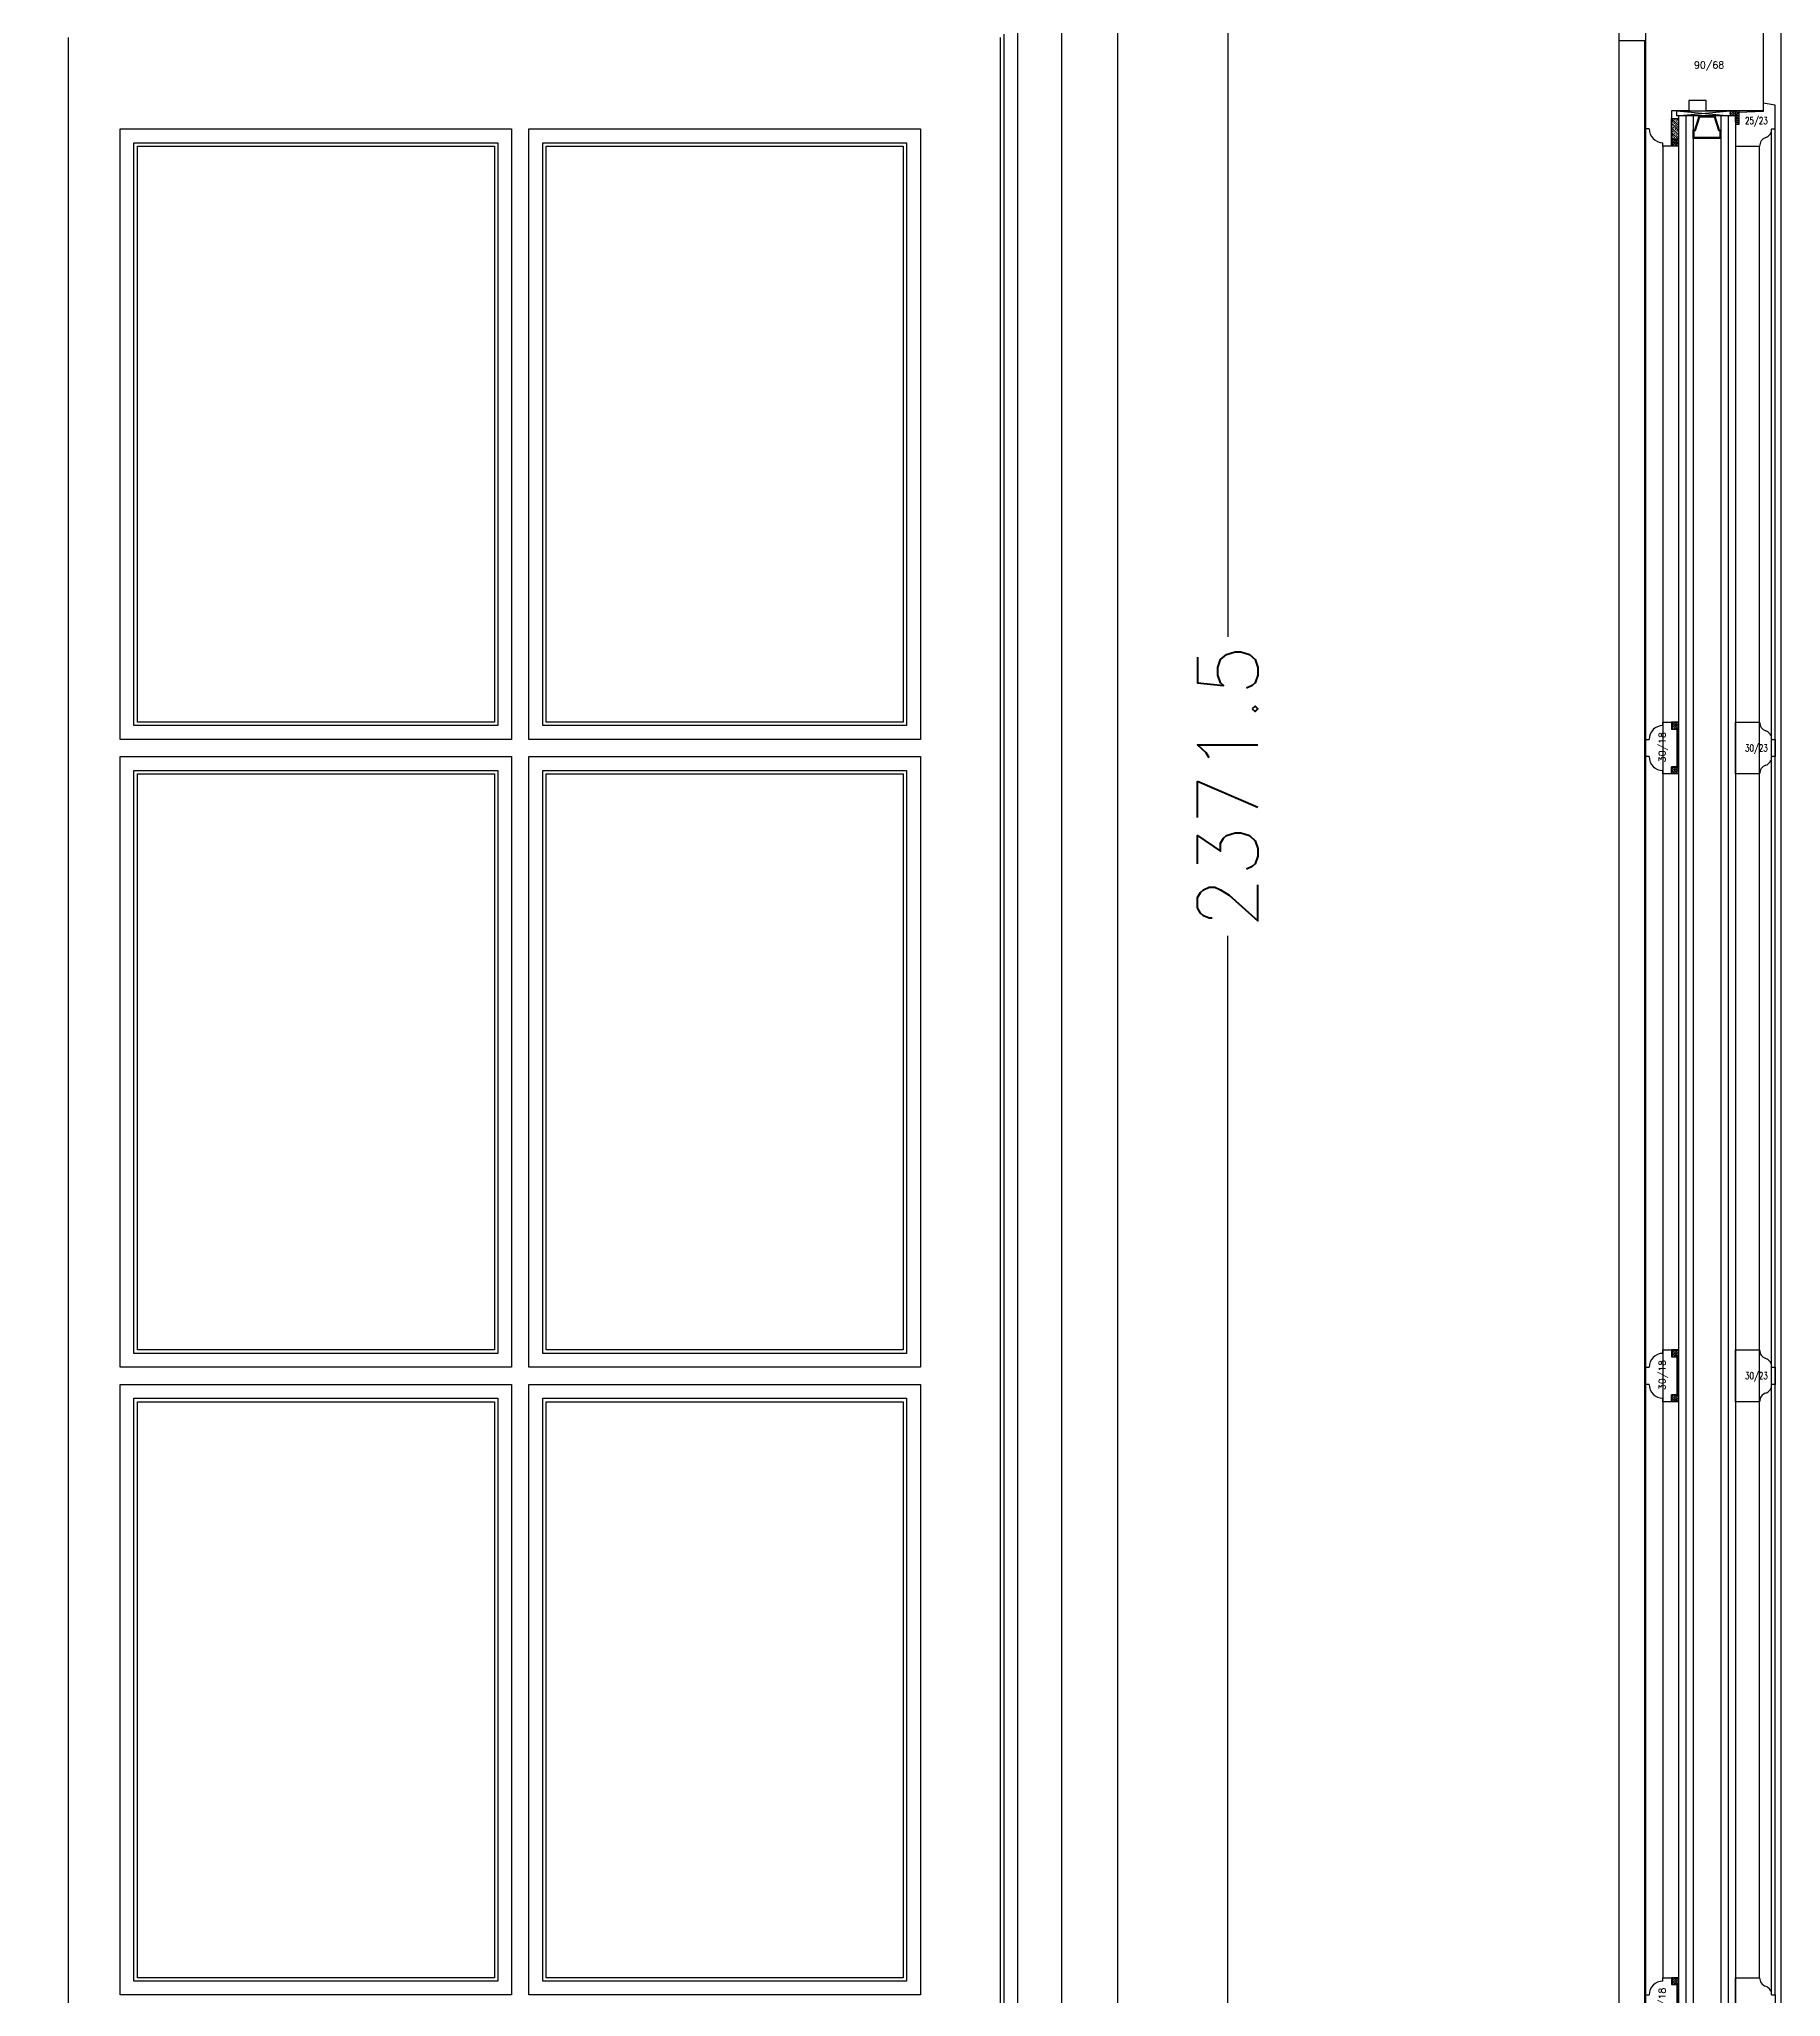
# Model space of a CAD drawing. Header units: millimetres. Extents: x -1007 to 7712, y -6262 to -71.
# Drawn here: x -187 to 823, y -2373 to -1238 of the extents above; entities that cross this region are included whole.
import ezdxf
from ezdxf.enums import TextEntityAlignment as Align

# ---------------------------------------------------------------- set-up
doc = ezdxf.new("R2010")
doc.units = ezdxf.units.MM
doc.layers.get('0').update_dxf_attribs({"color": 250})
doc.layers.add('dim', color=7, linetype='Continuous')
doc.layers.add('wall', color=5, linetype='Continuous')
doc.styles.add('romans', font='romans.shx')
doc.dimstyles.new('ECH1-1 objet', dxfattribs={"dimtxt": 35, "dimasz": 35, "dimexe": 0.18, "dimexo": 0, "dimgap": 0.09, "dimtad": 0, "dimdec": 8, "dimdsep": 46, "dimtxsty": 'romans', "dimblk1": 'CLOSEDBLANK', "dimblk2": 'CLOSEDBLANK', "dimsah": 1, "dimcen": 1, "dimclrd": 9, "dimclre": 9, "dimclrt": 6, "dimadec": 0, "dimazin": 0, "dimtfac": 1, "dimtdec": 8, "dimtofl": 0, "dimtmove": 0, "dimatfit": 3, "dimldrblk": 'CLOSEDBLANK', "dimfxl": 0, "dimtolj": 1, "dimtzin": 0, "dimarcsym": 0})

# ---------------------------------------------------------------- blocks, each defined once
blk = doc.blocks.new('_ClosedBlank')
at = {"color": 0, "linetype": 'ByBlock', "lineweight": -2}
for p, q in [((-1, 0.167), (0, 0)), ((-1, 0.167), (-1, -0.167)), ((0, 0), (-1, -0.167))]:
    blk.add_line(p, q, dxfattribs=at)
blk = doc.blocks.new('*D75')
at = {"layer": 'Defpoints', "color": 0, "transparency": 16777216}
for p in [(-203.6, -485.1), (502.6, -485.1), (438.9, -2856.6)]:
    blk.add_point(p, dxfattribs=at)
at = {"layer": 'dim', "color": 9, "lineweight": -2, "transparency": 16777216}
for p, q in [((-203.6, -485.1), (502.8, -485.1)), ((502.6, -520.1), (502.6, -1584.1)), ((502.6, -2821.6), (502.6, -1757.6)), ((438.9, -2856.6), (502.8, -2856.6))]:
    blk.add_line(p, q, dxfattribs=at)
at = {"layer": 'dim', "color": 9, "lineweight": -2, "transparency": 16777216, "xscale": 35, "yscale": 35, "zscale": 35}
for p, rotation in [((502.6, -485.1), 90), ((502.6, -2856.6), 270)]:
    blk.add_blockref('_ClosedBlank', p, dxfattribs=dict(at, rotation=rotation))
at = {"layer": 'dim', "color": 6, "transparency": 16777216, "insert": (502.6, -1670.9), "char_height": 35, "attachment_point": 5, "rotation": 90, "style": 'romans'}
blk.add_mtext('\\A1;2371.5', dxfattribs=at)
blk = doc.blocks.new('6')
for p, q in [((8615, 3256.6), (8615, 5007.6)), ((8557, 3345.6), (8557, 4908.6)), ((8006.5, 3345.6), (8006.5, 4898.6)), ((8547, 3345.6), (8547, 4898.6)), ((8549, 3345.6), (8549, 4900.6)), ((8036.5, 4491.6), (8036.5, 4845.6)), ((8036.5, 4845.6), (8263.5, 4845.6)), ((8044.5, 4499.6), (8044.5, 4837.6)), ((8044.5, 4837.6), (8255.5, 4837.6)), ((8046.5, 4501.6), (8046.5, 4835.6)), ((8046.5, 4835.6), (8253.5, 4835.6)), ((8253.5, 4835.6), (8253.5, 4501.6)), ((8255.5, 4837.6), (8255.5, 4499.6)), ((8263.5, 4845.6), (8263.5, 4491.6)), ((8273.5, 4491.6), (8273.5, 4845.6)), ((8273.5, 4845.6), (8500.5, 4845.6)), ((8281.5, 4499.6), (8281.5, 4837.6)), ((8281.5, 4837.6), (8492.5, 4837.6)), ((8283.5, 4501.6), (8283.5, 4835.6)), ((8283.5, 4835.6), (8490.5, 4835.6)), ((8490.5, 4835.6), (8490.5, 4501.6)), ((8492.5, 4837.6), (8492.5, 4499.6)), ((8500.5, 4845.6), (8500.5, 4491.6)), ((8255.5, 4499.6), (8044.5, 4499.6)), ((8253.5, 4501.6), (8046.5, 4501.6)), ((8492.5, 4499.6), (8281.5, 4499.6)), ((8490.5, 4501.6), (8283.5, 4501.6)), ((8263.5, 4491.6), (8036.5, 4491.6)), ((8500.5, 4491.6), (8273.5, 4491.6)), ((8036.5, 4127.6), (8036.5, 4481.6)), ((8036.5, 4481.6), (8263.5, 4481.6)), ((8044.5, 4135.6), (8044.5, 4473.6)), ((8044.5, 4473.6), (8255.5, 4473.6)), ((8255.5, 4473.6), (8255.5, 4135.6)), ((8263.5, 4481.6), (8263.5, 4127.6)), ((8273.5, 4127.6), (8273.5, 4481.6)), ((8273.5, 4481.6), (8500.5, 4481.6)), ((8281.5, 4135.6), (8281.5, 4473.6)), ((8281.5, 4473.6), (8492.5, 4473.6)), ((8492.5, 4473.6), (8492.5, 4135.6)), ((8500.5, 4481.6), (8500.5, 4127.6)), ((8046.5, 4137.6), (8046.5, 4471.6)), ((8046.5, 4471.6), (8253.5, 4471.6)), ((8253.5, 4471.6), (8253.5, 4137.6)), ((8283.5, 4137.6), (8283.5, 4471.6)), ((8283.5, 4471.6), (8490.5, 4471.6)), ((8490.5, 4471.6), (8490.5, 4137.6)), ((8255.5, 4135.6), (8044.5, 4135.6)), ((8253.5, 4137.6), (8046.5, 4137.6)), ((8492.5, 4135.6), (8281.5, 4135.6)), ((8490.5, 4137.6), (8283.5, 4137.6)), ((8263.5, 4127.6), (8036.5, 4127.6)), ((8500.5, 4127.6), (8273.5, 4127.6)), ((8036.5, 3763.6), (8036.5, 4117.6)), ((8036.5, 4117.6), (8263.5, 4117.6)), ((8044.5, 3771.6), (8044.5, 4109.6)), ((8044.5, 4109.6), (8255.5, 4109.6)), ((8255.5, 4109.6), (8255.5, 3771.6)), ((8263.5, 4117.6), (8263.5, 3763.6)), ((8273.5, 3763.6), (8273.5, 4117.6)), ((8273.5, 4117.6), (8500.5, 4117.6)), ((8281.5, 3771.6), (8281.5, 4109.6)), ((8281.5, 4109.6), (8492.5, 4109.6)), ((8492.5, 4109.6), (8492.5, 3771.6)), ((8500.5, 4117.6), (8500.5, 3763.6)), ((8046.5, 3773.6), (8046.5, 4107.6)), ((8046.5, 4107.6), (8253.5, 4107.6)), ((8253.5, 4107.6), (8253.5, 3773.6)), ((8283.5, 3773.6), (8283.5, 4107.6)), ((8283.5, 4107.6), (8490.5, 4107.6)), ((8490.5, 4107.6), (8490.5, 3773.6)), ((8255.5, 3771.6), (8044.5, 3771.6)), ((8253.5, 3773.6), (8046.5, 3773.6)), ((8492.5, 3771.6), (8281.5, 3771.6)), ((8490.5, 3773.6), (8283.5, 3773.6)), ((8263.5, 3763.6), (8036.5, 3763.6)), ((8500.5, 3763.6), (8273.5, 3763.6))]:
    blk.add_line(p, q)
blk = doc.blocks.new('7')
for p, q in [((8989.1, 4925.1), (8989.1, 4856.1)), ((8999.4, 4925.6), (8999.4, 3319.6)), ((8905.4, 4908.6), (8905.4, 3390.1)), ((8921.1, 4845.6), (8921.1, 4905.1)), ((8921.1, 4896.6), (8905.4, 4896.6)), ((8920.6, 3392.9), (8920.6, 4896.6)), ((8956.1, 4862.1), (8946.1, 4862.1)), ((8946.1, 4862.1), (8946.1, 4856.1)), ((8956.1, 4856.1), (8956.1, 4862.1)), ((8996.1, 4859.4), (8989.1, 4860.6)), ((8989.1, 4860.6), (8989.1, 4855.6)), ((8996.1, 4845.6), (8996.1, 4859.4)), ((8946.1, 4856.1), (8936.1, 4856.1)), ((8936.1, 4856.1), (8936.1, 4835.6)), ((8936.1, 4851.6), (8940.1, 4851.6)), ((8936.1, 4839.6), (8936.1, 4851.6)), ((8939.1, 4853.1), (8970.1, 4856.1)), ((8939.1, 4856.1), (8970.1, 4853.1)), ((8939.1, 4853.1), (8939.1, 4856.1)), ((8939.1, 4856.1), (8970.1, 4856.1)), ((8970.1, 4853.1), (8939.1, 4853.1)), ((8940.1, 4853.1), (8940.1, 3392.1)), ((8973.1, 4853.1), (8940.1, 4853.1)), ((8940.1, 4851.6), (8940.1, 4839.6)), ((8944.4, 4853.1), (8944.4, 3392.1)), ((8948.6, 4853.1), (8948.6, 3392.1)), ((8949.6, 4845.1), (8952.1, 4853.1)), ((8950, 4844.6), (8952.4, 4852.6)), ((8952.1, 4853.1), (8961.2, 4853.1)), ((8952.4, 4852.6), (8960.8, 4852.6)), ((8989.1, 4856.1), (8956.1, 4856.1)), ((8960.8, 4852.6), (8963.3, 4844.6)), ((8961.2, 4853.1), (8963.6, 4845.1)), ((8964.6, 4853.1), (8964.6, 3392.1)), ((8968.9, 4853.1), (8968.9, 3392.1)), ((8970.1, 4856.1), (8970.1, 4853.1)), ((8971.1, 4856.1), (8973.1, 4856.1)), ((8973.1, 4853.1), (8971.1, 4853.1)), ((8973.1, 4856.1), (8973.1, 4853.1)), ((8973.1, 4849.6), (8973.1, 4855.6)), ((8973.1, 4853.1), (8973.1, 3392.1)), ((8975.1, 4848.1), (8973.1, 4848.1)), ((8973.1, 4848.1), (8973.1, 4835.6)), ((8975.1, 4855.6), (8975.1, 4849.6)), ((8989.1, 4855.6), (8975.1, 4855.1)), ((8975.1, 4855.1), (8975.1, 4848.1)), ((8923.1, 4845.6), (8921.1, 4845.6)), ((8921.1, 3763.6), (8921.1, 4845.6)), ((8931.1, 4835.6), (8931.1, 4837.6)), ((8936.1, 4835.6), (8931.1, 4835.6)), ((8931.1, 4835.6), (8931.1, 3773.6)), ((8940.1, 4839.6), (8936.1, 4839.6)), ((8936.1, 4839.6), (8940.1, 4839.6)), ((8936.1, 4835.6), (8936.1, 4839.6)), ((8940.1, 4835.6), (8936.1, 4835.6)), ((8940.1, 4839.6), (8940.1, 4835.6)), ((8948.6, 4840.1), (8948.6, 4845.1)), ((8948.6, 4845.1), (8949.6, 4845.1)), ((8964.6, 4840.1), (8948.6, 4840.1)), ((8949.1, 4840.6), (8949.1, 4844.6)), ((8949.1, 4844.6), (8950, 4844.6)), ((8964.1, 4840.6), (8949.1, 4840.6)), ((8963.3, 4844.6), (8964.1, 4844.6)), ((8963.6, 4845.1), (8964.6, 4845.1)), ((8964.1, 4844.6), (8964.1, 4840.6)), ((8964.6, 4845.1), (8964.6, 4840.1)), ((8973.1, 4835.6), (8987.1, 4835.6)), ((8987.1, 3773.6), (8987.1, 4835.6)), ((8994.1, 4845.6), (8996.1, 4845.6)), ((8994.1, 3763.6), (8994.1, 4845.4)), ((8996.1, 3763.6), (8996.1, 4845.6)), ((8931.1, 4499.6), (8931.1, 4501.6)), ((8931.1, 4501.6), (8936.1, 4501.6)), ((8936.1, 4501.6), (8936.1, 4497.6)), ((8940.1, 4501.6), (8936.1, 4501.6)), ((8936.1, 4501.6), (8936.1, 4497.6)), ((8936.1, 4497.6), (8939.1, 4497.6)), ((8936.1, 4497.6), (8940.1, 4497.6)), ((8939.1, 4497.6), (8939.1, 4475.6)), ((8939.7, 4497.6), (8939.1, 4497.6)), ((8939.1, 4497.6), (8939.1, 4475.6)), ((8939.7, 4475.6), (8939.7, 4497.6)), ((8940.1, 4497.6), (8940.1, 4501.6)), ((8973.1, 4471.6), (8973.1, 4501.6)), ((8973.1, 4501.6), (8987.1, 4501.6)), ((8921.1, 4481.6), (8921.1, 4491.6)), ((8921.1, 4491.6), (8923.1, 4491.6)), ((8994.1, 4491.6), (8996.1, 4491.6)), ((8996.1, 4491.6), (8996.1, 4481.6)), ((8923.1, 4481.6), (8921.1, 4481.6)), ((8931.1, 4471.6), (8931.1, 4473.6)), ((8939.1, 4475.6), (8936.1, 4475.6)), ((8936.1, 4475.6), (8936.1, 4471.6)), ((8936.1, 4475.6), (8940.1, 4475.6)), ((8936.1, 4471.6), (8936.1, 4475.6)), ((8939.1, 4475.6), (8939.7, 4475.6)), ((8940.1, 4475.6), (8940.1, 4471.6)), ((8996.1, 4481.6), (8994.1, 4481.6)), ((8936.1, 4471.6), (8931.1, 4471.6)), ((8940.1, 4471.6), (8936.1, 4471.6)), ((8987.1, 4471.6), (8973.1, 4471.6)), ((8931.1, 4135.6), (8931.1, 4137.6)), ((8931.1, 4137.6), (8936.1, 4137.6)), ((8936.1, 4137.6), (8936.1, 4133.6)), ((8940.1, 4137.6), (8936.1, 4137.6)), ((8936.1, 4137.6), (8936.1, 4133.6)), ((8936.1, 4133.6), (8939.1, 4133.6)), ((8936.1, 4133.6), (8940.1, 4133.6)), ((8939.1, 4133.6), (8939.1, 4111.6)), ((8939.7, 4133.6), (8939.1, 4133.6)), ((8939.1, 4133.6), (8939.1, 4111.6)), ((8939.7, 4111.6), (8939.7, 4133.6)), ((8940.1, 4133.6), (8940.1, 4137.6)), ((8973.1, 4107.6), (8973.1, 4137.6)), ((8973.1, 4137.6), (8987.1, 4137.6)), ((8921.1, 4117.6), (8921.1, 4127.6)), ((8921.1, 4127.6), (8923.1, 4127.6)), ((8994.1, 4127.6), (8996.1, 4127.6)), ((8996.1, 4127.6), (8996.1, 4117.6)), ((8923.1, 4117.6), (8921.1, 4117.6)), ((8931.1, 4107.6), (8931.1, 4109.6)), ((8939.1, 4111.6), (8936.1, 4111.6)), ((8936.1, 4111.6), (8936.1, 4107.6)), ((8936.1, 4111.6), (8940.1, 4111.6)), ((8936.1, 4107.6), (8936.1, 4111.6)), ((8939.1, 4111.6), (8939.7, 4111.6)), ((8940.1, 4111.6), (8940.1, 4107.6)), ((8996.1, 4117.6), (8994.1, 4117.6)), ((8936.1, 4107.6), (8931.1, 4107.6)), ((8940.1, 4107.6), (8936.1, 4107.6)), ((8987.1, 4107.6), (8973.1, 4107.6)), ((8931.1, 3771.6), (8931.1, 3773.6)), ((8931.1, 3773.6), (8936.1, 3773.6)), ((8936.1, 3773.6), (8936.1, 3769.6)), ((8940.1, 3773.6), (8936.1, 3773.6)), ((8936.1, 3773.6), (8936.1, 3769.6)), ((8936.1, 3769.6), (8939.1, 3769.6)), ((8936.1, 3769.6), (8940.1, 3769.6)), ((8939.1, 3769.6), (8939.1, 3747.6)), ((8939.7, 3769.6), (8939.1, 3769.6)), ((8939.1, 3769.6), (8939.1, 3747.6)), ((8939.7, 3747.6), (8939.7, 3769.6)), ((8940.1, 3769.6), (8940.1, 3773.6)), ((8973.1, 3743.6), (8973.1, 3773.6)), ((8973.1, 3773.6), (8987.1, 3773.6)), ((8921.1, 3753.6), (8921.1, 3763.6)), ((8921.1, 3763.6), (8923.1, 3763.6)), ((8994.1, 3763.6), (8996.1, 3763.6)), ((8996.1, 3763.6), (8996.1, 3753.6))]:
    blk.add_line(p, q)
at = {"linetype": 'Continuous'}
for p, q in [((8936.1, 4851.6), (8940.1, 4847.6)), ((8936.1, 4848.9), (8940.1, 4844.9)), ((8936.1, 4847.5), (8936.5, 4847.1)), ((8936.2, 4850.2), (8936.9, 4849.5)), ((8937.2, 4849.2), (8937.9, 4848.5)), ((8937.5, 4851.5), (8938.2, 4850.8)), ((8938.2, 4848.2), (8938.9, 4847.5)), ((8938.5, 4850.5), (8939.2, 4849.8)), ((8938.8, 4851.6), (8940.1, 4850.3)), ((8939.2, 4847.1), (8939.9, 4846.5)), ((8939.6, 4849.5), (8940.1, 4848.9)), ((8940.1, 4851.6), (8940.1, 4851.6)), ((8970.1, 4855.2), (8970.7, 4854.7)), ((8970.1, 4855.2), (8970.1, 4855.2)), ((8970.9, 4856), (8970.3, 4855.4)), ((8970.9, 4854.5), (8970.3, 4853.9)), ((8970.9, 4856), (8971.4, 4855.4)), ((8970.9, 4854.5), (8971.4, 4853.9)), ((8971.6, 4855.2), (8971.1, 4854.7)), ((8971.6, 4853.7), (8971.1, 4853.2)), ((8971.6, 4855.2), (8972.2, 4854.7)), ((8971.6, 4853.7), (8972.2, 4853.2)), ((8972.4, 4856), (8971.8, 4855.4)), ((8972.4, 4854.5), (8971.8, 4853.9)), ((8972.4, 4856), (8972.9, 4855.4)), ((8972.4, 4854.5), (8972.9, 4853.9)), ((8973.1, 4855.2), (8972.6, 4854.7)), ((8973.1, 4853.7), (8972.6, 4853.2)), ((8973.1, 4855.2), (8973.1, 4855.2)), ((8973.1, 4854.8), (8973.6, 4854.3)), ((8973.1, 4853.7), (8973.1, 4853.7)), ((8973.1, 4853.3), (8973.6, 4852.8)), ((8973.1, 4851.8), (8973.6, 4851.3)), ((8973.1, 4850.3), (8973.6, 4849.8)), ((8973.8, 4855.5), (8973.3, 4855)), ((8973.8, 4854.1), (8973.3, 4853.5)), ((8973.8, 4852.6), (8973.3, 4852)), ((8973.8, 4851.1), (8973.3, 4850.6)), ((8973.5, 4855.9), (8973.6, 4855.7)), ((8973.8, 4849.6), (8973.5, 4849.3)), ((8973.8, 4855.5), (8974.4, 4855)), ((8973.8, 4854.1), (8974.4, 4853.5)), ((8973.8, 4852.6), (8974.4, 4852)), ((8973.8, 4851.1), (8974.4, 4850.6)), ((8973.8, 4849.6), (8974.3, 4849.1)), ((8974.4, 4856.1), (8974, 4855.7)), ((8974.6, 4854.8), (8974, 4854.3)), ((8974.6, 4853.3), (8974, 4852.8)), ((8974.6, 4851.8), (8974, 4851.3)), ((8974.6, 4850.4), (8974, 4849.8)), ((8974.6, 4854.8), (8975.1, 4854.3)), ((8974.6, 4853.3), (8975.1, 4852.8)), ((8974.6, 4851.8), (8975.1, 4851.3)), ((8974.6, 4850.4), (8975.1, 4849.8)), ((8975.1, 4855.4), (8974.8, 4855)), ((8975.1, 4853.9), (8974.8, 4853.5)), ((8975.1, 4852.4), (8974.8, 4852)), ((8975.1, 4850.9), (8974.8, 4850.6)), ((8936.1, 4846.2), (8940.1, 4842.2)), ((8936.1, 4844.8), (8936.2, 4844.8)), ((8936.1, 4843.5), (8940, 4839.6)), ((8936.1, 4840.8), (8937.3, 4839.6)), ((8936.1, 4839.2), (8936.2, 4839.1)), ((8936.4, 4838.9), (8936.1, 4838.7)), ((8936.1, 4837.7), (8936.2, 4837.6)), ((8936.4, 4837.4), (8936.1, 4837.2)), ((8936.1, 4836.2), (8936.2, 4836.2)), ((8936.4, 4836), (8936.1, 4835.7)), ((8936.2, 4842.1), (8936.9, 4841.4)), ((8936.4, 4838.9), (8936.9, 4838.4)), ((8936.4, 4837.4), (8936.9, 4836.9)), ((8936.4, 4836), (8936.7, 4835.6)), ((8936.5, 4844.4), (8937.2, 4843.8)), ((8937.1, 4839.6), (8936.6, 4839.1)), ((8937.1, 4838.2), (8936.6, 4837.6)), ((8937.1, 4836.7), (8936.6, 4836.2)), ((8936.9, 4846.8), (8937.5, 4846.1)), ((8937.1, 4838.2), (8937.7, 4837.6)), ((8937.1, 4836.7), (8937.7, 4836.2)), ((8937.2, 4841.1), (8937.9, 4840.4)), ((8937.2, 4839.6), (8937.7, 4839.1)), ((8937.9, 4838.9), (8937.3, 4838.4)), ((8937.9, 4837.4), (8937.3, 4836.9)), ((8937.5, 4843.4), (8938.2, 4842.8)), ((8937.9, 4836), (8937.5, 4835.6)), ((8937.9, 4845.8), (8938.5, 4845.1)), ((8937.9, 4838.9), (8938.4, 4838.4)), ((8937.9, 4837.4), (8938.4, 4836.9)), ((8937.9, 4836), (8938.2, 4835.6)), ((8938.6, 4839.6), (8938.1, 4839.1)), ((8938.6, 4838.2), (8938.1, 4837.6)), ((8938.6, 4836.7), (8938.1, 4836.2)), ((8938.2, 4840.1), (8938.7, 4839.6)), ((8938.5, 4842.4), (8939.2, 4841.8)), ((8938.6, 4838.2), (8939.2, 4837.6)), ((8938.6, 4836.7), (8939.2, 4836.2)), ((8938.7, 4839.6), (8939.2, 4839.1)), ((8939.4, 4838.9), (8938.8, 4838.4)), ((8939.4, 4837.4), (8938.8, 4836.9)), ((8938.9, 4844.8), (8939.6, 4844.1)), ((8939.4, 4836), (8939, 4835.6)), ((8939.4, 4838.9), (8939.9, 4838.4)), ((8939.4, 4837.4), (8939.9, 4836.9)), ((8939.4, 4836), (8939.7, 4835.6)), ((8939.6, 4841.4), (8940.1, 4840.8)), ((8940.1, 4839.6), (8939.6, 4839.1)), ((8940.1, 4838.2), (8939.6, 4837.6)), ((8940.1, 4836.7), (8939.6, 4836.2)), ((8939.9, 4843.8), (8940.1, 4843.5)), ((8940.1, 4838.2), (8940.1, 4838.1)), ((8940.1, 4836.7), (8940.1, 4836.7)), ((8936.4, 4501.4), (8936.1, 4501.1)), ((8936.1, 4500.2), (8936.2, 4500.1)), ((8936.4, 4499.9), (8936.1, 4499.7)), ((8936.1, 4498.7), (8936.2, 4498.6)), ((8936.4, 4498.4), (8936.1, 4498.2)), ((8936.2, 4501.6), (8936.2, 4501.6)), ((8936.4, 4501.4), (8936.9, 4500.9)), ((8936.4, 4499.9), (8936.9, 4499.4)), ((8936.4, 4498.4), (8936.9, 4497.9)), ((8936.6, 4501.6), (8936.6, 4501.6)), ((8937.1, 4500.7), (8936.6, 4500.1)), ((8937.1, 4499.2), (8936.6, 4498.6)), ((8937.1, 4500.7), (8937.7, 4500.1)), ((8937.1, 4499.2), (8937.7, 4498.6)), ((8937.1, 4497.7), (8937.2, 4497.6)), ((8937.1, 4497.7), (8937.1, 4497.6)), ((8937.9, 4501.4), (8937.3, 4500.9)), ((8937.9, 4499.9), (8937.3, 4499.4)), ((8937.9, 4498.4), (8937.3, 4497.9)), ((8937.7, 4501.6), (8937.7, 4501.6)), ((8937.9, 4501.4), (8938.4, 4500.9)), ((8937.9, 4499.9), (8938.4, 4499.4)), ((8937.9, 4498.4), (8938.4, 4497.9)), ((8938.1, 4501.6), (8938.1, 4501.6)), ((8938.6, 4500.7), (8938.1, 4500.1)), ((8938.6, 4499.2), (8938.1, 4498.6)), ((8938.6, 4497.7), (8938.5, 4497.6)), ((8938.6, 4500.7), (8939.2, 4500.1)), ((8938.6, 4499.2), (8939.2, 4498.6)), ((8938.6, 4497.7), (8938.7, 4497.6)), ((8939.4, 4501.4), (8938.8, 4500.9)), ((8939.4, 4499.9), (8938.8, 4499.4)), ((8939.4, 4498.4), (8938.8, 4497.9)), ((8939.1, 4501.6), (8939.2, 4501.6)), ((8939.4, 4501.4), (8939.9, 4500.9)), ((8939.4, 4499.9), (8939.9, 4499.4)), ((8939.4, 4498.4), (8939.9, 4497.9)), ((8939.6, 4501.6), (8939.6, 4501.6)), ((8940.1, 4500.7), (8939.6, 4500.1)), ((8940.1, 4499.2), (8939.6, 4498.6)), ((8940.1, 4497.7), (8940, 4497.6)), ((8940.1, 4500.7), (8940.1, 4500.6)), ((8940.1, 4499.2), (8940.1, 4499.1)), ((8940.1, 4497.7), (8940.1, 4497.7)), ((8936.4, 4474.8), (8936.1, 4475.1)), ((8936.1, 4474.6), (8936.2, 4474.6)), ((8936.4, 4473.3), (8936.1, 4473.6)), ((8936.1, 4473.1), (8936.2, 4473.1)), ((8936.4, 4474.8), (8936.9, 4475.3)), ((8936.4, 4473.3), (8936.9, 4473.9)), ((8936.4, 4471.8), (8936.9, 4472.4)), ((8937.1, 4474.1), (8936.6, 4474.6)), ((8937.1, 4472.6), (8936.6, 4473.1)), ((8937.1, 4475.5), (8937.2, 4475.6)), ((8937.1, 4475.5), (8937.1, 4475.6)), ((8937.1, 4474.1), (8937.7, 4474.6)), ((8937.1, 4472.6), (8937.7, 4473.1)), ((8937.9, 4474.8), (8937.3, 4475.3)), ((8937.9, 4473.3), (8937.3, 4473.9)), ((8937.9, 4471.8), (8937.3, 4472.4)), ((8937.9, 4474.8), (8938.4, 4475.3)), ((8937.9, 4473.3), (8938.4, 4473.9)), ((8937.9, 4471.8), (8938.4, 4472.4)), ((8938.6, 4474.1), (8938.1, 4474.6)), ((8938.6, 4472.6), (8938.1, 4473.1)), ((8938.6, 4475.5), (8938.5, 4475.6)), ((8938.6, 4475.5), (8938.7, 4475.6)), ((8938.6, 4474.1), (8939.2, 4474.6)), ((8938.6, 4472.6), (8939.2, 4473.1)), ((8939.4, 4474.8), (8938.8, 4475.3)), ((8939.4, 4473.3), (8938.8, 4473.9)), ((8939.4, 4471.8), (8938.8, 4472.4)), ((8939.4, 4474.8), (8939.9, 4475.3)), ((8939.4, 4473.3), (8939.9, 4473.9)), ((8939.4, 4471.8), (8939.9, 4472.4)), ((8940.1, 4474.1), (8939.6, 4474.6)), ((8940.1, 4472.6), (8939.6, 4473.1)), ((8940.1, 4475.5), (8940, 4475.6)), ((8940.1, 4475.5), (8940.1, 4475.6)), ((8940.1, 4474.1), (8940.1, 4474.1)), ((8940.1, 4472.6), (8940.1, 4472.6)), ((8936.4, 4471.8), (8936.1, 4472.1)), ((8936.2, 4471.6), (8936.2, 4471.6)), ((8936.6, 4471.6), (8936.6, 4471.6)), ((8937.7, 4471.6), (8937.7, 4471.6)), ((8938.1, 4471.6), (8938.1, 4471.6)), ((8939.1, 4471.6), (8939.2, 4471.6)), ((8939.6, 4471.6), (8939.6, 4471.6)), ((8936.4, 4137.4), (8936.1, 4137.1)), ((8936.1, 4136.2), (8936.2, 4136.1)), ((8936.4, 4135.9), (8936.1, 4135.7)), ((8936.1, 4134.7), (8936.2, 4134.6)), ((8936.4, 4134.4), (8936.1, 4134.2)), ((8936.2, 4137.6), (8936.2, 4137.6)), ((8936.4, 4137.4), (8936.9, 4136.9)), ((8936.4, 4135.9), (8936.9, 4135.4)), ((8936.4, 4134.4), (8936.9, 4133.9)), ((8936.6, 4137.6), (8936.6, 4137.6)), ((8937.1, 4136.7), (8936.6, 4136.1)), ((8937.1, 4135.2), (8936.6, 4134.6)), ((8937.1, 4136.7), (8937.7, 4136.1)), ((8937.1, 4135.2), (8937.7, 4134.6)), ((8937.1, 4133.7), (8937.2, 4133.6)), ((8937.1, 4133.7), (8937.1, 4133.6)), ((8937.9, 4137.4), (8937.3, 4136.9)), ((8937.9, 4135.9), (8937.3, 4135.4)), ((8937.9, 4134.4), (8937.3, 4133.9)), ((8937.7, 4137.6), (8937.7, 4137.6)), ((8937.9, 4137.4), (8938.4, 4136.9)), ((8937.9, 4135.9), (8938.4, 4135.4)), ((8937.9, 4134.4), (8938.4, 4133.9)), ((8938.1, 4137.6), (8938.1, 4137.6)), ((8938.6, 4136.7), (8938.1, 4136.1)), ((8938.6, 4135.2), (8938.1, 4134.6)), ((8938.6, 4133.7), (8938.5, 4133.6)), ((8938.6, 4136.7), (8939.2, 4136.1)), ((8938.6, 4135.2), (8939.2, 4134.6)), ((8938.6, 4133.7), (8938.7, 4133.6)), ((8939.4, 4137.4), (8938.8, 4136.9)), ((8939.4, 4135.9), (8938.8, 4135.4)), ((8939.4, 4134.4), (8938.8, 4133.9)), ((8939.1, 4137.6), (8939.2, 4137.6)), ((8939.4, 4137.4), (8939.9, 4136.9)), ((8939.4, 4135.9), (8939.9, 4135.4)), ((8939.4, 4134.4), (8939.9, 4133.9)), ((8939.6, 4137.6), (8939.6, 4137.6)), ((8940.1, 4136.7), (8939.6, 4136.1)), ((8940.1, 4135.2), (8939.6, 4134.6)), ((8940.1, 4133.7), (8940, 4133.6)), ((8940.1, 4136.7), (8940.1, 4136.6)), ((8940.1, 4135.2), (8940.1, 4135.1)), ((8940.1, 4133.7), (8940.1, 4133.7)), ((8936.4, 4110.8), (8936.1, 4111.1)), ((8936.1, 4110.6), (8936.2, 4110.6)), ((8936.4, 4109.3), (8936.1, 4109.6)), ((8936.4, 4110.8), (8936.9, 4111.3)), ((8936.4, 4109.3), (8936.9, 4109.9)), ((8937.1, 4110.1), (8936.6, 4110.6)), ((8937.1, 4111.5), (8937.2, 4111.6)), ((8937.1, 4111.5), (8937.1, 4111.6)), ((8937.1, 4110.1), (8937.7, 4110.6)), ((8937.9, 4110.8), (8937.3, 4111.3)), ((8937.9, 4109.3), (8937.3, 4109.9)), ((8937.9, 4110.8), (8938.4, 4111.3)), ((8937.9, 4109.3), (8938.4, 4109.9)), ((8938.6, 4110.1), (8938.1, 4110.6)), ((8938.6, 4111.5), (8938.5, 4111.6)), ((8938.6, 4111.5), (8938.7, 4111.6)), ((8938.6, 4110.1), (8939.2, 4110.6)), ((8939.4, 4110.8), (8938.8, 4111.3)), ((8939.4, 4109.3), (8938.8, 4109.9)), ((8939.4, 4110.8), (8939.9, 4111.3)), ((8939.4, 4109.3), (8939.9, 4109.9)), ((8940.1, 4110.1), (8939.6, 4110.6)), ((8940.1, 4111.5), (8940, 4111.6)), ((8940.1, 4111.5), (8940.1, 4111.6)), ((8940.1, 4110.1), (8940.1, 4110.1)), ((8936.1, 4109.1), (8936.2, 4109.1)), ((8936.4, 4107.8), (8936.1, 4108.1)), ((8936.2, 4107.6), (8936.2, 4107.6)), ((8936.4, 4107.8), (8936.9, 4108.4)), ((8937.1, 4108.6), (8936.6, 4109.1)), ((8936.6, 4107.6), (8936.6, 4107.6)), ((8937.1, 4108.6), (8937.7, 4109.1)), ((8937.9, 4107.8), (8937.3, 4108.4)), ((8937.7, 4107.6), (8937.7, 4107.6)), ((8937.9, 4107.8), (8938.4, 4108.4)), ((8938.6, 4108.6), (8938.1, 4109.1)), ((8938.1, 4107.6), (8938.1, 4107.6)), ((8938.6, 4108.6), (8939.2, 4109.1)), ((8939.4, 4107.8), (8938.8, 4108.4)), ((8939.1, 4107.6), (8939.2, 4107.6)), ((8939.4, 4107.8), (8939.9, 4108.4)), ((8940.1, 4108.6), (8939.6, 4109.1)), ((8939.6, 4107.6), (8939.6, 4107.6)), ((8940.1, 4108.6), (8940.1, 4108.6)), ((8936.4, 3773.4), (8936.1, 3773.1)), ((8936.1, 3772.2), (8936.2, 3772.1)), ((8936.4, 3771.9), (8936.1, 3771.7)), ((8936.1, 3770.7), (8936.2, 3770.6)), ((8936.4, 3770.4), (8936.1, 3770.2)), ((8936.2, 3773.6), (8936.2, 3773.6)), ((8936.4, 3773.4), (8936.9, 3772.9)), ((8936.4, 3771.9), (8936.9, 3771.4)), ((8936.4, 3770.4), (8936.9, 3769.9)), ((8936.6, 3773.6), (8936.6, 3773.6)), ((8937.1, 3772.7), (8936.6, 3772.1)), ((8937.1, 3771.2), (8936.6, 3770.6)), ((8937.1, 3772.7), (8937.7, 3772.1)), ((8937.1, 3771.2), (8937.7, 3770.6)), ((8937.1, 3769.7), (8937.2, 3769.6)), ((8937.1, 3769.7), (8937.1, 3769.6)), ((8937.9, 3773.4), (8937.3, 3772.9)), ((8937.9, 3771.9), (8937.3, 3771.4)), ((8937.9, 3770.4), (8937.3, 3769.9)), ((8937.7, 3773.6), (8937.7, 3773.6)), ((8937.9, 3773.4), (8938.4, 3772.9)), ((8937.9, 3771.9), (8938.4, 3771.4)), ((8937.9, 3770.4), (8938.4, 3769.9)), ((8938.1, 3773.6), (8938.1, 3773.6)), ((8938.6, 3772.7), (8938.1, 3772.1)), ((8938.6, 3771.2), (8938.1, 3770.6)), ((8938.6, 3769.7), (8938.5, 3769.6)), ((8938.6, 3772.7), (8939.2, 3772.1)), ((8938.6, 3771.2), (8939.2, 3770.6)), ((8938.6, 3769.7), (8938.7, 3769.6)), ((8939.4, 3773.4), (8938.8, 3772.9)), ((8939.4, 3771.9), (8938.8, 3771.4)), ((8939.4, 3770.4), (8938.8, 3769.9)), ((8939.1, 3773.6), (8939.2, 3773.6)), ((8939.4, 3773.4), (8939.9, 3772.9)), ((8939.4, 3771.9), (8939.9, 3771.4)), ((8939.4, 3770.4), (8939.9, 3769.9)), ((8939.6, 3773.6), (8939.6, 3773.6)), ((8940.1, 3772.7), (8939.6, 3772.1)), ((8940.1, 3771.2), (8939.6, 3770.6)), ((8940.1, 3769.7), (8940, 3769.6)), ((8940.1, 3772.7), (8940.1, 3772.6)), ((8940.1, 3771.2), (8940.1, 3771.1)), ((8940.1, 3769.7), (8940.1, 3769.7))]:
    blk.add_line(p, q, dxfattribs=at)
for centre, radius, start, end in [((8971.5, 4854.6), 1.55, 104.793, 255.207), ((8974.1, 4854.9), 1.23, 35.8841, 144.1159), ((8974.1, 4850.4), 1.25, 216.8699, 323.1301), ((8931.1, 4845.6), 8, 180, 270), ((8992.3, 4835.7), 5.16, 108.7208, 181.2952), ((8989, 4845.5), 5.16, 288.7208, 1.2952), ((8931.1, 4491.6), 8, 90, 180), ((8992.3, 4501.5), 5.16, 178.7048, 251.2792), ((8989, 4491.7), 5.16, 358.7048, 71.2792), ((8931.1, 4481.6), 8, 180, 270), ((8992.3, 4471.7), 5.16, 108.7208, 181.2952), ((8989, 4481.5), 5.16, 288.7208, 1.2952), ((8931.1, 4127.6), 8, 90, 180), ((8992.3, 4137.5), 5.16, 178.7048, 251.2792), ((8989, 4127.7), 5.16, 358.7048, 71.2792), ((8931.1, 4117.6), 8, 180, 270), ((8992.3, 4107.7), 5.16, 108.7208, 181.2952), ((8989, 4117.5), 5.16, 288.7208, 1.2952), ((8931.1, 3763.6), 8, 90, 180), ((8992.3, 3773.5), 5.16, 178.7048, 251.2792), ((8989, 3763.7), 5.16, 358.7048, 71.2792)]:
    blk.add_arc(centre, radius, start, end)

msp = doc.modelspace()

# ---------------------------------------------------------------- linework, layer by layer
at = {"layer": 'wall'}
msp.add_line((406.36422523, -2858.63738763), (406.36422523, -1128.63738763), dxfattribs=at)

# ---------------------------------------------------------------- block references
for name in ['7', '6']:
    msp.add_blockref(name, (-8176.16581759, -6135.25977205))

# ---------------------------------------------------------------- texts
at = {"layer": 'dim', "style": 'romans'}
msp.add_text('90/68', height=4, dxfattribs=at).set_placement((781.65495937, -1254.5602372), align=Align.CENTER)
at = {"layer": 'dim', "style": 'romans', "width": 0.75}
for s, p in [('25/23', (809.08575601, -1284.95231211)), ('30/23', (809.08575601, -1648.63738763)), ('30/23', (809.08575601, -2012.63738763))]:
    msp.add_text(s, height=4, dxfattribs=at).set_placement(p, align=Align.MIDDLE_CENTER)
at = {"layer": 'dim', "style": 'romans'}
for p in [(756.43543825, -1648.19040186), (756.43543825, -2012.19040186), (756.43543825, -2376.19040186)]:
    msp.add_text('30/18', height=4, rotation=90, dxfattribs=at).set_placement(p, align=Align.CENTER)

# ---------------------------------------------------------------- dimensions: what is measured, and where the dimension line sits
at = {"layer": 'dim'}
dim = msp.add_linear_dim(base=(502.5944049926, -485.137387632), p1=(438.8642252289, -2856.637387632), p2=(-203.635774771, -485.137387632), angle=90, dimstyle='ECH1-1 objet', dxfattribs=at)
dim.commit()
dim.dimension.update_dxf_attribs({"geometry": '*D75', "text_midpoint": (502.5944049926, -1670.887387632)})

doc.saveas('drawing.dxf')
